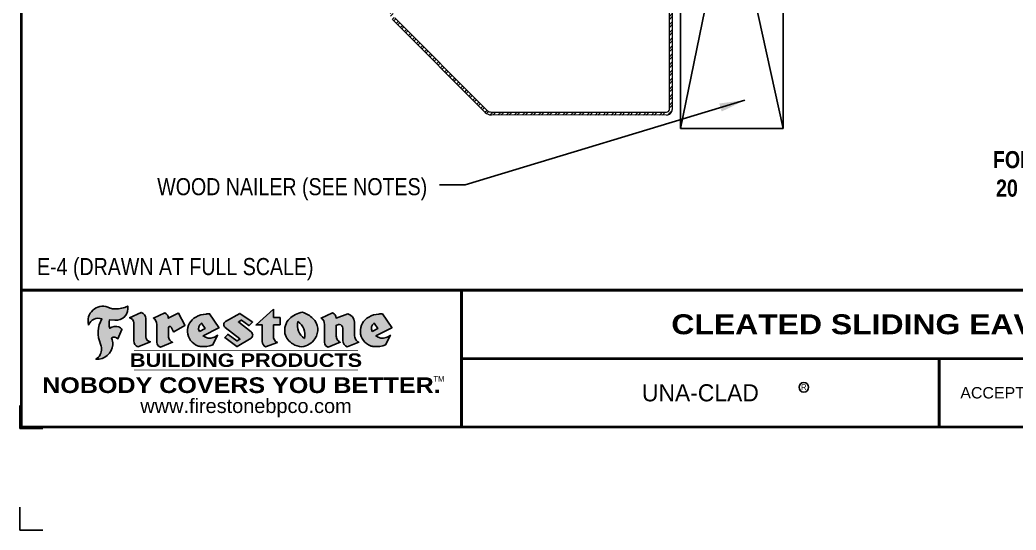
# Model space of a CAD drawing. Header units: inches. Extents: x 0 to 20, y 0 to 16.8.
# Drawn here: x 0 to 10.92, y 0 to 5.6 of the extents above; entities that cross this region are included whole.
import ezdxf
from ezdxf.enums import TextEntityAlignment as Align

# ---------------------------------------------------------------- set-up
doc = ezdxf.new("R2010")
doc.units = ezdxf.units.IN
doc.header["$MEASUREMENT"] = 0
doc.layers.get('0').update_dxf_attribs({"linetype": 'CONTINUOUS'})
doc.layers.get('DEFPOINTS').update_dxf_attribs({"linetype": 'CONTINUOUS'})
doc.layers.add('FSBP-ACCESSORY-FIRESTONE', color=7, linetype='CONTINUOUS', lineweight=9)
for name, color, linetype in [('FSBP-ANNO-NOTE', 7, 'CONTINUOUS'), ('FSBP-TTLB', 7, 'CONTINUOUS'), ('FSBP-TTLB-BORDER', 7, 'CONTINUOUS'), ('FSBP-TTLB-TEXT', 7, 'CONTINUOUS'), ('FSBP-WOOD', 7, 'CONTINUOUS')]:
    doc.layers.add(name, color=color, linetype=linetype)
doc.styles.add('ARIAL', font='arial.ttf')
doc.styles.add('ARIAL_BOLD', font='')
doc.styles.add('BANKGOTHIC', font='bgothm.ttf')
doc.styles.add('FSBP_ARIAL_NAR', font='ARIALN.TTF')
doc.styles.add('TXT', font='simplex.shx')
doc.styles.get('ARIAL_BOLD').set_extended_font_data('Arial Black')
doc.dimstyles.new('FSBP-LEADER', dxfattribs={"dimtxt": 0.1875, "dimasz": 0.25, "dimexe": 0.0625, "dimexo": 0.125, "dimgap": 0.125, "dimtad": 0, "dimtih": 1, "dimtoh": 1, "dimdec": 4, "dimzin": 0, "dimdsep": 46, "dimlunit": 4, "dimtxsty": 'FSBP_ARIAL_NAR', "dimcen": 0.09375, "dimclrd": 256, "dimclre": 256, "dimclrt": 256, "dimadec": 0, "dimazin": 0, "dimtfac": 1, "dimtdec": 4, "dimtofl": 0, "dimtmove": 0, "dimatfit": 3, "dimfxl": 0, "dimtolj": 1, "dimtzin": 0, "dimlwd": -1, "dimlwe": -1, "dimarcsym": 0})
doc.dimstyles.new('STANDARD$7', dxfattribs={"dimscale": 1.5, "dimtxt": 0.2, "dimasz": 0.1, "dimexe": 0.1, "dimexo": 0.125, "dimgap": 0.09, "dimtad": 0, "dimdec": 3, "dimzin": 4, "dimdsep": 46, "dimtxsty": 'TXT', "dimcen": 0.09, "dimadec": 0, "dimazin": 0, "dimtfac": 1, "dimtdec": 3, "dimtofl": 0, "dimtmove": 2, "dimatfit": 3, "dimfxl": 0, "dimtolj": 1, "dimtzin": 4, "dimarcsym": 0})

# ---------------------------------------------------------------- blocks, each defined once
blk = doc.blocks.new('*D4')
at = {"layer": 'DEFPOINTS', "color": 0, "transparency": 16777216}
for p in [(7.119524541360843, 6.407292784406977), (4.090114369581126, 6.308977077522044), (7.119524541360843, 4.799756149034451)]:
    blk.add_point(p, dxfattribs=at)
at = {"layer": 'FSBP-ANNO-NOTE', "transparency": 16777216}
for p, q in [((4.340114369581126, 6.407292784406977), (5.04579404619404, 6.407292784406977)), ((6.869524541360843, 6.407292784406977), (6.163844864747928, 6.407292784406977))]:
    blk.add_line(p, q, dxfattribs=at)
for points in [[(4.340114369581126, 6.448959451073644), (4.340114369581126, 6.36562611774031), (4.090114369581126, 6.407292784406977)], [(6.869524541360843, 6.448959451073644), (6.869524541360843, 6.36562611774031), (7.119524541360843, 6.407292784406977)]]:
    blk.add_solid(points, dxfattribs=at)
at = {"layer": 'FSBP-ANNO-NOTE', "transparency": 16777216, "insert": (5.604819455470984, 6.407292784406977), "char_height": 0.1875, "attachment_point": 5, "style": 'FSBP_ARIAL_NAR'}
blk.add_mtext('\\A1;GUTTER', dxfattribs=at)
blk = doc.blocks.new('A$C486F1324')
at = {"layer": 'FSBP-TTLB-TEXT'}
h = blk.add_hatch(color=1, dxfattribs=at)
edge = h.paths.add_edge_path()
edge.add_arc((1.05293473454803, 2.432581823257731), 0.1319107607348553, 264.0410451462098, 370.3106169565175)
edge.add_arc((1.043176611464152, 2.752262660202042), 0.3273056962876236, 270.05058356628535, 295.23459397187514, ccw=False)
edge.add_arc((1.038426922191803, 2.56403150268051), 0.13916565617135, 249.3281275763668, 272.0749124149863, ccw=False)
edge.add_line((0.989299278179902, 2.433825686944644), (0.9631177487359136, 2.445558787492629))
edge.add_arc((0.9095748620182865, 2.291407038981255), 0.1631857907024101, 70.84590087378872, 194.3325259843273)
edge.add_arc((0.8600509757814071, 2.204839658458385), 0.1179914261095279, 70.96950098067123, 156.9641407594483, ccw=False)
edge.add_arc((1.168766374175352, 2.162383550941515), 0.3110405457095052, 150.323113748316, 203.2084295854517)
edge.add_arc((0.7718745149407522, 1.989572487159472), 0.121858715661731, 0.8849157075190988, 24.34668939894999, ccw=False)
edge.add_arc((0.7650031314481953, 1.983307491475024), 0.1289731377238324, -58.36655102076742, 3.6216782311386737, ccw=False)
edge.add_arc((0.8412948678329051, 2.051617467449851), 0.1783301886510352, 267.2205474105585, 354.1381621173521)
edge.add_arc((0.8059370697409881, 2.029692373120287), 0.212787892960859, 0.9996158580669322, 21.00503380861244)
edge.add_arc((1.034432087517867, 2.064164197730946), 0.05136395668415856, 40.821177131732725, 125.52727787225791, ccw=False)
edge.add_line((1.073301941138498, 2.097740834336818), (1.118401912534369, 2.200031471354478))
edge.add_arc((1.056483187403122, 2.160862735149867), 0.07326744446031509, 32.31675181867256, 66.31481236598174)
edge.add_arc((1.047887483703787, 2.124501603239696), 0.110224694801178, 69.81791323323885, 125.254734720681)
edge.add_arc((1.143333842085744, 2.261873949018218), 0.1659710644737307, 164.1569669952081, 196.5811013160487, ccw=False)
edge.add_line((0.9836674837126961, 2.307184524455224), (1.039240299265617, 2.301383838364885))
h = blk.add_hatch(color=1, dxfattribs=at)
edge = h.paths.add_edge_path()
edge.add_line((2.779085526150499, 2.423583663157117), (2.779085526150499, 2.333881224553082))
edge.add_arc((2.781392442941157, 2.333881224553068), 0.00230691679065842, 179.9999999996471, 269.9999999996471)
edge.add_line((2.781392442941143, 2.331574307762409), (2.851042658398813, 2.331574307762409))
edge.add_arc((2.851042658398813, 2.329267390971708), 0.002306916790701052, 0, 90, ccw=False)
edge.add_line((2.853349575189514, 2.329267390971708), (2.853349575189514, 2.251757171804073))
edge.add_arc((2.851042658398828, 2.251757171804087), 0.002306916790686842, 269.99999999964706, 359.99999999964706, ccw=False)
edge.add_line((2.851042658398813, 2.2494502550134), (2.781392442941143, 2.2494502550134))
edge.add_arc((2.781392442941157, 2.247143338222742), 0.00230691679065842, 90.00000000035294, 180.0000000003529)
edge.add_line((2.779085526150499, 2.247143338222727), (2.779085526150499, 2.127433711485182))
edge.add_arc((2.852360918257401, 2.12369642034561), 0.07337063740681414, 177.0802527808787, 245.3249543133826)
edge.add_line((2.821730779419073, 2.057025249452735), (2.690154522263373, 2.008229701244503))
edge.add_arc((2.724235369940526, 2.066534893757658), 0.06753517344606048, 177.0345319916278, 239.69264280249018, ccw=False)
edge.add_line((2.656790633108545, 2.070028763539753), (2.656790633108545, 2.247143338222727))
edge.add_arc((2.654483716317887, 2.247143338222742), 0.00230691679065842, 359.9999999996471, 449.999999999647)
edge.add_line((2.654483716317901, 2.2494502550134), (2.588482915647847, 2.2494502550134))
edge.add_line((2.588482915647847, 2.2494502550134), (2.779085526150499, 2.423583663157117))
h = blk.add_hatch(color=1, dxfattribs=at)
edge = h.paths.add_edge_path()
edge.add_line((1.290864384038019, 2.008492524202993), (1.43097033225452, 2.064791420292025))
edge.add_arc((1.436644270662416, 2.121823377800686), 0.0573135041183696, 181.971787100199, 264.31851000495806, ccw=False)
edge.add_line((1.379364702405683, 2.119851370029735), (1.37903731712966, 2.320596934648066))
edge.add_arc((1.309888624547209, 2.320484163719063), 0.06914878453844908, 0.0934405599589634, 72.42834396969008)
edge.add_line((1.330764526052365, 2.386406475112793), (1.202464409119062, 2.328412355415324))
edge.add_arc((1.190871232973747, 2.27232224160737), 0.05727567197445638, -0.017399788185684884, 78.322067691347, ccw=False)
edge.add_line((1.248146902307115, 2.272304847925781), (1.248199233300755, 2.075706805862339))
edge.add_arc((1.321324461293944, 2.07497573358174), 0.07312888236350451, 179.4272023230205, 245.3845503102953)
h = blk.add_hatch(color=1, dxfattribs=at)
edge = h.paths.add_edge_path()
edge.add_line((1.807651786805041, 2.246865396077439), (1.737783921756391, 2.3789790723241))
edge.add_arc((1.735744620158095, 2.377900594660677), 0.002306916790721869, 27.871971334059, 117.3766794470738)
edge.add_line((1.734683811260555, 2.37994914282028), (1.626263425247162, 2.323805327202692))
edge.add_arc((1.56271380654142, 2.324730636700022), 0.06355635479880146, 359.1658080110728, 425.8793658831422)
edge.add_line((1.58868669411409, 2.382737699601435), (1.462504212281334, 2.325700791685492))
edge.add_arc((1.423437031978647, 2.260476169502841), 0.07602957263902102, -3.4414039757249952, 59.079922442849806, ccw=False)
edge.add_line((1.499329501278754, 2.255912287470565), (1.499329501278754, 2.058449488485891))
edge.add_arc((1.556162430058898, 2.062578896434379), 0.05698275005415229, 184.1557352478596, 255.3066498366543)
edge.add_line((1.541709001656801, 2.007459641984056), (1.672916305560551, 2.060182788021976))
edge.add_arc((1.703923541705656, 2.128694263707063), 0.0752015358480571, 207.5160880841914, 245.649226723163, ccw=False)
edge.add_arc((1.736675161903364, 2.139384485703829), 0.1093332836229114, 179.4823365255142, 204.5537900001095, ccw=False)
edge.add_line((1.62734634068791, 2.140372291052628), (1.62734634068791, 2.218192830870564))
edge.add_arc((1.644214729975653, 2.216674003513419), 0.01693662875851178, 28.356188110623293, 174.8549701683578, ccw=False)
edge.add_arc((1.642965400400852, 2.211114314414412), 0.02111886817708026, 22.216893572439176, 40.102139564264576, ccw=False)
edge.add_line((1.662516385616714, 2.219099649108088), (1.682263761023097, 2.175858276730239))
edge.add_arc((1.6843622118052, 2.176816592645914), 0.002306916790685473, 204.5451281842827, 299.6323508190097)
edge.add_line((1.685502826970224, 2.174811383897563), (1.806753100371753, 2.243781709665697))
edge.add_line((1.806753100371753, 2.243781709665697), (1.807651786805041, 2.246865396077439))
h = blk.add_hatch(color=1, dxfattribs=at)
h.paths.add_polyline_path([(2.079013696958969, 2.372509599487572, 0.02524281661523788), (2.04064932662921, 2.369780089618544, 0.1213611957758757), (1.917398876930707, 2.330017413997425, 0.6151668103976068), (1.948366326295928, 2.020927234590275, 0.05306812109568645), (1.983561194740633, 2.012967556948965, 0.1150932231766138), (2.114751686428195, 2.031339923561191), (2.166820534440563, 2.13634411089113, -0.08755405562188731), (2.119855574390459, 2.112121973331725, -0.265591761123442), (2.008317279265117, 2.129763140217776), (2.180972862525681, 2.216714869958551, 0.4518949533370738), (2.18184769374962, 2.220065341664835)])
h.paths.add_polyline_path([(2.029842278823895, 2.211936798819394), (1.966738618897312, 2.179300291603411, -0.3720533890450154), (1.98880241555118, 2.270120236003706)], flags=16)
h = blk.add_hatch(color=1, dxfattribs=at)
edge = h.paths.add_edge_path()
edge.add_arc((2.27603235730526, 2.253253635380584), 0.04152450223225725, 123.20805433950699, 232.2027298779723, ccw=False)
edge.add_line((2.253290182792528, 2.287996660350629), (2.409160936544441, 2.376738928011363))
edge.add_arc((2.410302318411599, 2.374734155577214), 0.002306916790741141, 55.646444661762985, 119.65426054492829, ccw=False)
edge.add_line((2.411604106875319, 2.376638679631967), (2.547434611018917, 2.283795229912059))
edge.add_arc((2.546093867806404, 2.281917925270474), 0.002306916790700397, -42.731101238422525, 54.4661353739603, ccw=False)
edge.add_line((2.547788405158445, 2.280352547283613), (2.514082878729613, 2.24386597727802))
edge.add_arc((2.512388341377596, 2.245431355264869), 0.002306916790673009, 233.7527076894891, 317.2688987613858, ccw=False)
edge.add_line((2.511024327141814, 2.243570890203742), (2.429474878371439, 2.303359494337499))
edge.add_arc((2.428110864135639, 2.301499029276328), 0.002306916790719975, 53.75270768979195, 124.4135619297851)
edge.add_line((2.426807081754208, 2.303402188907356), (2.398558946171835, 2.284050464081318))
edge.add_arc((2.399862728553238, 2.282147304450302), 0.002306916790694715, 124.413561929383, 231.8459020253661)
edge.add_line((2.398437564694706, 2.280333255648443), (2.535524934179665, 2.17263385734519))
edge.add_arc((2.50987198472614, 2.139980978912016), 0.04152450223225738, -55.21225898295222, 51.84590202520428, ccw=False)
edge.add_line((2.533563285444262, 2.105878096982181), (2.380059912363055, 2.01288121029809))
edge.add_arc((2.378864566801948, 2.014854282539261), 0.002306916790727091, 233.2955624372944, 301.20872157023166, ccw=False)
edge.add_line((2.377485752065996, 2.013004759626924), (2.246891586179532, 2.110362385828026))
edge.add_arc((2.248272903809107, 2.112210040201936), 0.002306916790697761, 135.5134179846413, 233.2179869199888, ccw=False)
edge.add_line((2.246627115749294, 2.113826594173005), (2.278464340477814, 2.146239569709692))
edge.add_arc((2.280110128537683, 2.144623015738608), 0.002306916790748419, 53.03528399993951, 135.5134179853709, ccw=False)
edge.add_line((2.281497330874759, 2.146466256025562), (2.37745964320722, 2.074246076768972))
edge.add_arc((2.378846845544219, 2.076089317055831), 0.002306916790626977, 233.0352840000668, 302.2362632414408)
edge.add_line((2.380077382034147, 2.074137998264391), (2.409909958711938, 2.092950954072577))
edge.add_arc((2.408679422222006, 2.094902272864085), 0.002306916790685166, 302.2362632406177, 412.2027298768422)
edge.add_line((2.410093260944637, 2.096725162094273), (2.2505832602986, 2.22044162923676))
h = blk.add_hatch(color=1, dxfattribs=at)
edge = h.paths.add_edge_path(flags=16)
edge.add_arc((2.955988474005852, 2.146034781181318), 0.1684614578629418, 344.5558804047866, 417.0140046669545)
edge.add_arc((3.210083044523077, 2.242479849301684), 0.1684614578629413, 164.5558804047865, 237.0140046669547)
edge = h.paths.add_edge_path()
edge.add_arc((3.085000081380657, 2.190898847034975), 0.1828726885096672, 136.0914512150048, 191.213418978326)
edge.add_arc((3.080564515311864, 2.199009864590429), 0.1803148804748503, 194.0167254156723, 240.6663730831859)
edge.add_arc((3.113672006657439, 2.246327426840207), 0.2378525180183702, 239.2975390661776, 264.2889872773176)
edge.add_arc((3.064469747004688, 2.211810064170161), 0.2037606892471559, 277.1986764832036, 326.503572961274)
edge.add_arc((3.093364291682004, 2.196728640902951), 0.1713748657917089, 325.3768876809903, 406.3828327799088)
edge.add_arc((3.027464452944376, 2.141218864507682), 0.2571945645850002, 44.28462553519766, 73.82901434867304)
edge.add_arc((3.13277746446545, 2.132489990494792), 0.2579560664039133, 97.50292863483666, 134.1039137579026)
h = blk.add_hatch(color=1, dxfattribs=at)
edge = h.paths.add_edge_path()
edge.add_line((3.33831519343592, 2.058643648811753), (3.33831519343592, 2.255912287470565))
edge.add_arc((3.262422724135841, 2.260476169502887), 0.076029572638996, 356.5585960242387, 419.0799224428129)
edge.add_line((3.301489904438557, 2.325700791685492), (3.427672386271257, 2.382737699601435))
edge.add_arc((3.401699498698617, 2.324730636699968), 0.06355635479883828, 0.39626228338801184, 65.87936588318729, ccw=False)
edge.add_line((3.465254333483887, 2.325170194128376), (3.596151383567263, 2.371448459092008))
edge.add_arc((3.571369086579416, 2.27774289547643), 0.09692726601172152, 2.366977007666776, 75.18615851992018, ccw=False)
edge.add_line((3.668213654208745, 2.281745971443158), (3.668213654208745, 2.142456301410775))
edge.add_arc((3.777502514268014, 2.139339897279081), 0.1093332836229047, 178.3666365323575, 204.5537900000423)
edge.add_arc((3.744750894070185, 2.128649675282367), 0.07520153584796174, 207.5160880841712, 245.2240541443093)
edge.add_line((3.71323611585031, 2.060370178010899), (3.588210878431101, 2.010131177172084))
edge.add_arc((3.610972150886048, 2.078197660558692), 0.07177131519198725, 180.3328587115749, 251.5101856666586, ccw=False)
edge.add_line((3.539202046833867, 2.077780708850796), (3.539202046833867, 2.2155300510111))
edge.add_arc((3.501944494155337, 2.215955952136818), 0.0372599868942854, 359.3450650296065, 449.0500281941028)
edge.add_arc((3.498394839000171, 2.188871092646112), 0.06447454900600776, 86.29402372314017, 119.8211331593848)
edge.add_line((3.46633203284519, 2.244808056551889), (3.46633203284519, 2.140372291052628))
edge.add_arc((3.575660854060708, 2.139384485703815), 0.1093332836229751, 179.482336525507, 204.5537900001025)
edge.add_arc((3.542909233862866, 2.128694263706967), 0.0752015358479639, 207.51608808417, 245.6492267231416)
edge.add_line((3.511901997717774, 2.060182788021976), (3.380694693813967, 2.007459641984056))
edge.add_arc((3.395127450940398, 2.062546484817654), 0.05694615642555727, 183.9298782390169, 255.318496325343, ccw=False)
h = blk.add_hatch(color=1, dxfattribs=at)
h.paths.add_polyline_path([(3.973320437169735, 2.372509599487572, 0.02524281661523822), (3.934956066840033, 2.369780089618544, 0.1085638477195505), (3.823515797474061, 2.33691113673602, 0.6425897848490651), (3.842673066506751, 2.020927234590275, 0.05306812109569052), (3.877867934951342, 2.012967556948965, 0.1150932231766133), (4.009058426638961, 2.031339923561191), (4.061127274651329, 2.13634411089113, -0.08755405562189084), (4.014162314601225, 2.112121973331725, -0.2655917611234366), (3.902624019475826, 2.129763140217776), (4.075279602736447, 2.216714869958551, 0.4518949533370731), (4.076154433960386, 2.220065341664835)])
h.paths.add_polyline_path([(3.924149019034718, 2.211936798819394), (3.861045359108135, 2.179300291603411, -0.3720533890450147), (3.883109155761946, 2.270120236003706)], flags=16)
blk.add_circle((8.593239434063564, 1.565680298552095), 0.05268028021839655)
at = {"layer": 'DEFPOINTS', "color": 1}
blk.add_lwpolyline([(0.2499999648784577, 1.115208302549462), (-3.512154225088215e-08, 1.115208302549462), (-3.512154225088215e-08, 1.365208302549462)], dxfattribs=at)
at = {"layer": 'DEFPOINTS', "linetype": 'Continuous', "ltscale": 1.75}
blk.add_lwpolyline([(-3.512154225088215e-08, 0.2499999692161197), (-3.512154225088215e-08, -3.078388033372903e-08), (0.2499999648784577, -3.078388033372903e-08)], dxfattribs=at)
at = {"layer": 'FSBP-TTLB', "const_width": 0.03125}
for points in [[(0.01562496487845775, 2.630833302549462), (0.01562496487845775, 1.130833302549462), (20.01562496487846, 1.130833302549462), (20.01562496487846, 2.630833302549462), (0.01562496487845775, 2.630833302549462)], [(4.840833492085227, 2.630833302549462), (4.840833492085227, 1.880833302549462)], [(4.840833492085227, 1.880833302549462), (15.85591267006784, 1.880833302549462)], [(4.840833492085227, 1.880833302549462), (4.840833492085227, 1.130833302549462)]]:
    blk.add_lwpolyline(points, dxfattribs=at)
at = {"layer": 'FSBP-TTLB-BORDER', "const_width": 0.03125}
blk.add_lwpolyline([(20.01562496487846, 2.630833302549462), (20.01562496487846, 15.63083330254946), (0.01562496487845775, 15.63083330254946), (0.01562496487845775, 2.630833302549462)], dxfattribs=at)
at = {"layer": 'FSBP-TTLB-TEXT', "color": 1}
blk.add_line((0.7514681707107965, 2.251010548403869), (0.7514681707107965, 2.251010548403869), dxfattribs=at)
for points in [[(1.039240288603781, 2.301383839477765, 0.5000510906601082), (1.182715385655359, 2.456191808344684, -0.1103304102359608), (1.043465573188274, 2.424957091469324, -0.09957876667165425), (0.989299278179902, 2.433825686944644), (0.9631177487359136, 2.445558787492629, 0.5978159689075124), (0.7514681707107965, 2.251010548403869, -0.3938834584182213), (0.8985246071333276, 2.316382279576757, 0.2349406564350952), (0.8828960471532977, 2.039809584686154, -0.1027304183841549), (0.893718696891784, 1.991454482752047, -0.2772692352614086), (0.8326473561440534, 1.873497067927772, 0.3985429150902959), (1.018692578968699, 2.03340460748511, 0.0875124847930418), (1.004584981218573, 2.105966186820112, -0.3874031597924062), (1.073301941138498, 2.097740834336818), (1.118401912534369, 2.200031471354478, 0.1494423498871741), (1.085915528859078, 2.22795860457687, 0.2467195073738216), (0.9842643930489484, 2.214510412139376, -0.1424285161541127), (0.9836674837126961, 2.307184524455224), (1.039240299265617, 2.301383838364885)], [(2.779085526150499, 2.423583663157117), (2.779085526150499, 2.333881224553082, 0.4142135623730958), (2.781392442941143, 2.331574307762409), (2.851042658398813, 2.331574307762409, -0.414213562373095), (2.853349575189514, 2.329267390971708), (2.853349575189514, 2.251757171804073, -0.4142135623730938), (2.851042658398813, 2.2494502550134), (2.781392442941143, 2.2494502550134, 0.4142135623730958), (2.779085526150499, 2.247143338222727), (2.779085526150499, 2.127433711485182, 0.3068985753588853), (2.821730779419073, 2.057025249452735), (2.690154522263373, 2.008229701244503, -0.2804194150632976), (2.656790633108545, 2.070028763539753), (2.656790633108545, 2.247143338222727, 0.414213562373095), (2.654483716317901, 2.2494502550134), (2.588482915647847, 2.2494502550134), (2.779085526150499, 2.423583663157117)], [(2.18184769374962, 2.220065341664835), (2.079013696958969, 2.372509599487572, 0.02524281661523788), (2.04064932662921, 2.369780089618544, 0.1085638477195265), (1.929209057263352, 2.33691113673602, 0.6425897848491228), (1.948366326295928, 2.020927234590275, 0.05306812109568648), (1.983561194740633, 2.012967556948965, 0.1150932231766137), (2.114751686428195, 2.031339923561191), (2.166820534440563, 2.13634411089113, -0.0875540556218873), (2.119855574390459, 2.112121973331725, -0.2655917611234418), (2.008317279265117, 2.129763140217776), (2.180972862525681, 2.216714869958551)], [(4.076154433960386, 2.220065341664835), (3.973320437169735, 2.372509599487572, 0.02524281661523788), (3.934956066840033, 2.369780089618544, 0.1085638477195265), (3.823515797474061, 2.33691113673602, 0.6425897848491228), (3.842673066506751, 2.020927234590275, 0.05306812109568648), (3.877867934951342, 2.012967556948965, 0.1150932231766137), (4.009058426638961, 2.031339923561191), (4.061127274651329, 2.13634411089113, -0.0875540556218873), (4.014162314601225, 2.112121973331725, -0.2655917611234418), (3.902624019475826, 2.129763140217776), (4.075279602736447, 2.216714869958551)], [(4.075279602736447, 2.216714869958551, 0.4518949533370731), (4.076154433960386, 2.220065341664835, 0.4518949533370731)]]:
    blk.add_lwpolyline(points, format="xyb", dxfattribs=at)
for points in [[(1.290864384038019, 2.008492524202993), (1.43097033225452, 2.064791420292025, -0.3756100036733062), (1.379364702405683, 2.119851370029735), (1.37903731712966, 2.320596934648066, 0.3265360292958048), (1.330764526052365, 2.386406475112793), (1.202464409119062, 2.328412355415324, -0.3557863980845349), (1.248146902307115, 2.272304847925781), (1.248199233300755, 2.075706805862339, 0.2960110723418457)], [(1.807651786805041, 2.246865396077439), (1.737783921756391, 2.3789790723241, 0.4116839150163434), (1.734683811260555, 2.37994914282028), (1.626263425247162, 2.323805327202692, 0.2996033003794034), (1.58868669411409, 2.382737699601435), (1.462504212281334, 2.325700791685492, -0.2797757560995365), (1.499329501278754, 2.255912287470565), (1.499329501278754, 2.058449488485891, 0.320828638474519), (1.541709001656801, 2.007459641984056), (1.672916305560551, 2.060182788021976, -0.1679398621276611), (1.637228717577119, 2.093951330204405, -0.1098333365370753), (1.62734634068791, 2.140372291052628), (1.62734634068791, 2.218192830870564, -0.743334502655012), (1.659119166646138, 2.224718079671632, -0.07819791644735608), (1.662516385616714, 2.219099649108088), (1.682263761023097, 2.175858276730239, 0.4404648714563479), (1.685502826970224, 2.174811383897563), (1.806753100371753, 2.243781709665697)], [(2.2505832602986, 2.22044162923676, -0.5150044486718882), (2.253290182792528, 2.287996660350629), (2.409160936544441, 2.376738928011363, -0.2867822934100265), (2.411604106875319, 2.376638679631967), (2.547434611018917, 2.283795229912059, -0.4515027974650387), (2.547788405158445, 2.280352547283613), (2.514082878729613, 2.24386597727802, -0.3814439164929681), (2.511024327141814, 2.243570890203742), (2.429474878371439, 2.303359494337499, 0.3184718635035665), (2.426807081754208, 2.303402188907356), (2.398558946171835, 2.284050464081318, 0.5064094529656681), (2.398437564694706, 2.280333255648443), (2.535524934179665, 2.17263385734519, -0.5043597839115849), (2.533563285444262, 2.105878096982181), (2.380059912363055, 2.01288121029809, -0.3053163970316367), (2.377485752065996, 2.013004759626924), (2.246891586179532, 2.110362385828026, -0.4541703869768119), (2.246627115749294, 2.113826594173005), (2.278464340477814, 2.146239569709692, -0.3762644290664977), (2.281497330874759, 2.146466256025562), (2.37745964320722, 2.074246076768972, 0.3114700032088108), (2.380077382034147, 2.074137998264391), (2.409909958711938, 2.092950954072577, 0.520381097387146), (2.410093260944637, 2.096725162094273)], [(2.953249883604445, 2.317722762716059, 0.2452625673097023), (2.905618498745599, 2.155336675924431, 0.2064059665179019), (2.992229303852542, 2.041814614862275, 0.1094800500670344), (3.090003063353111, 2.009655498951545, 0.2185147641853038), (3.234389909721659, 2.09935759961418, 0.3689489483072479), (3.211584927988571, 2.320798080235917, 0.1296305888694145), (3.099094368954257, 2.388237485636708, 0.1610736375384317)], [(3.33831519343592, 2.058643648811753), (3.33831519343592, 2.255912287470565, 0.2797757560995341), (3.301489904438557, 2.325700791685492), (3.427672386271257, 2.382737699601435, -0.2937618496109166), (3.465254333483887, 2.325170194128376), (3.596151383567263, 2.371448459092008, -0.3288760160581939), (3.668213654208745, 2.281745971443158), (3.668213654208745, 2.142456301410775, 0.114762897203527), (3.678056069941721, 2.093906741779776, 0.166032965990522), (3.71323611585031, 2.060370178010899), (3.588210878431101, 2.010131177172084, -0.3209557512194564), (3.539202046833867, 2.077780708850796), (3.539202046833867, 2.2155300510111, 0.4127061514896111), (3.502562241494348, 2.253210817746393, 0.1473421876160361), (3.46633203284519, 2.244808056551889), (3.46633203284519, 2.140372291052628, 0.1098333365370753), (3.476214409734399, 2.093951330204376, 0.1679398621276611), (3.511901997717774, 2.060182788021976), (3.380694693813967, 2.007459641984056, -0.3219729545308964), (3.33831519343592, 2.058643648811753, 29.1476284739)], [(1.966738618897312, 2.179300291603411), (2.029842278823895, 2.211936798819394), (1.98880241555118, 2.270120236003706, 0.3720533890450154)], [(3.118366895036178, 2.101173760584302, 0.3271311138286319), (3.047704623492751, 2.287340869898699, 0.3271311138286322)], [(3.861045359108135, 2.179300291603411), (3.924149019034718, 2.211936798819394), (3.883109155761946, 2.270120236003706, 0.3720533890450154)]]:
    blk.add_lwpolyline(points, format="xyb", close=True, dxfattribs=at)
at = {"layer": 'FSBP-TTLB-TEXT'}
for points, const_width in [([(1.249551544687665, 1.972387724376318), (3.706854447563717, 1.972387724376304)], 0.0078125), ([(10.07714779415524, 1.880833302549462), (10.07714779415524, 1.130833302549462)], 0.03125), ([(1.249551544687665, 1.754677206499863), (3.706854447563717, 1.754677206499878)], 0.0078125)]:
    blk.add_lwpolyline(points, dxfattribs=dict(at, const_width=const_width))
at = {"layer": 'FSBP-TTLB-TEXT', "color": 1}
for centre, start, end in [((1.805612485206739, 2.245786918414026), 299.6323508193319, 27.87197133380466), ((2.179935225669015, 2.218775252164079), 296.7304547840455, 34.00233684987402)]:
    blk.add_arc(centre, 0.00230691679068068, start, end, dxfattribs=at)
at = {"layer": 'FSBP-TTLB-TEXT', "lineweight": 18, "style": 'ARIAL_BOLD'}
blk.add_text('BUILDING PRODUCTS', height=0.1484375, dxfattribs=at).set_placement((2.478202996125691, 1.863532465438098), align=Align.MIDDLE_CENTER)
at = {"layer": 'FSBP-TTLB-TEXT', "color": 1}
for s, height, style, p in [('NOBODY COVERS YOU BETTER.', 0.171875, 'ARIAL_BOLD', (2.428229228481842, 1.589182851962093)), ('TM', 0.0625, 'BANKGOTHIC', (4.592296138251458, 1.658258798256043))]:
    blk.add_text(s, height=height, dxfattribs=dict(at, style=style)).set_placement(p, align=Align.MIDDLE_CENTER)
at = {"layer": 'FSBP-TTLB-TEXT'}
for s, height, style, p in [('UNA-CLAD', 0.1875, 'BANKGOTHIC', (7.458990643120234, 1.505833302549462)), ('R', 0.0625, 'BANKGOTHIC', (8.592447004938792, 1.568314485865656)), ('www.firestonebpco.com', 0.15625, 'ARIAL', (2.478202996125691, 1.362175995809338))]:
    blk.add_text(s, height=height, dxfattribs=dict(at, style=style)).set_placement(p, align=Align.MIDDLE_CENTER)
at = {"layer": 'FSBP-TTLB-TEXT', "style": 'ARIAL'}
blk.add_text('ACCEPTABLE SYSTEMS:', height=0.125, dxfattribs=at).set_placement((10.30843778079408, 1.505833302549462), align=Align.MIDDLE_LEFT)
at = {"layer": 'FSBP-TTLB-TEXT'}
for tag, height, style, p in [('MAXIMUM_WARRANTY', 0.1875, 'ARIAL_BOLD', (18.05549597262787, 2.85485773330052)), ('ACCPT_SYSTEMS', 0.21875, 'ARIAL', (12.51000666906039, 1.505833302549462))]:
    blk.add_attdef(tag, text='', height=height, dxfattribs=dict(at, style=style)).set_placement(p, align=Align.MIDDLE_LEFT)
for tag, height, style, p in [('DETAIL_DESCP_LINE_1', 0.21875, 'ARIAL_BOLD', (10.34680946719057, 2.25720148330052)), ('ISSUE_REV_DATE', 0.21875, 'ARIAL', (16.85632130115108, 1.902577359955217)), ('DETAIL_NUMBER', 0.4375, 'ARIAL', (18.9350408723662, 1.73767023330052))]:
    blk.add_attdef(tag, text='', height=height, dxfattribs=dict(at, style=style)).set_placement(p, align=Align.MIDDLE_CENTER)

msp = doc.modelspace()

# ---------------------------------------------------------------- hatches: boundary and pattern name
at = {"layer": 'FSBP-ACCESSORY-FIRESTONE'}
h = msp.add_hatch(dxfattribs=at)
h.set_pattern_fill('STEEL', color=256, scale=0.5, style=0)
h.set_pattern_definition([(45, (-6.021560559676747, 0.8573805814978499), (-0.04419417382415922, 0.04419417382415922), []), (45, (-6.021560559676747, 0.8886305814978499), (-0.04419417382415922, 0.04419417382415922), [])])
edge = h.paths.add_edge_path()
edge.add_line((7.136798933896298, 8.726869817834299), (7.119524541360899, 8.726869817834299))
edge.add_line((7.119524541360899, 8.726869817834299), (7.119524541360843, 4.614447960848551))
edge.add_arc((7.088274541360843, 4.614447960849006), 0.03124999999999975, -90.0295391065464, 1.5916157281026244e-12, ccw=False)
edge.add_line((7.088258430278213, 4.583197965001759), (5.167426384897194, 4.584188259015932))
edge.add_arc((5.167498070981903, 4.646688217904952), 0.06250000000000032, 225.0000000000001, 269.9342830238967, ccw=False)
edge.add_line((5.123303897157736, 4.602494044080444), (4.108420195756903, 5.617377745481221))
edge.add_arc((4.15261436958107, 5.661571919305729), 0.06249999999998926, 180.0000000000081, 225.000000000008, ccw=False)
edge.add_line((4.09011436958107, 5.661571919305729), (4.09011436958107, 6.84324303218385))
edge.add_arc((4.027614369581126, 6.84324303218385), 0.06250000000000701, 4.872609772002108e-12, 75.00000000000723)
edge.add_line((4.043790559900028, 6.903613396326577), (3.618732408856854, 7.017507384634641))
edge.add_arc((3.622776456436579, 7.032599975670777), 0.01562500000000199, 180, 255.0000000000009, ccw=False)
edge.add_line((3.607151456436579, 7.032599975670777), (3.607151456436579, 7.477371007296583))
edge.add_arc((3.622776456436579, 7.477371007296583), 0.015625, 90, 180, ccw=False)
edge.add_line((3.622776456436579, 7.492996007296583), (4.094613281434103, 7.492996007296583))
edge.add_arc((4.094613281434103, 7.477996007296255), 0.01499999999999629, -45.000000000000114, 90.00000000000341, ccw=False)
edge.add_line((4.105219883151928, 7.467389405578828), (3.943755687855312, 7.305925210282325))
edge.add_line((3.943755687855255, 7.30592521028187), (3.964968891290848, 7.284712006846107))
edge.add_line((3.964968891290848, 7.284712006846561), (4.126433086587522, 7.446176202143064))
edge.add_arc((4.093408790848255, 7.478235595370492), 0.04602617519606274, 315.8493801212042, 448.5004162008323)
edge.add_line((4.094613281434103, 7.524246007296583), (3.622776456436522, 7.524246007296583))
edge.add_arc((3.622776456436579, 7.477371007296583), 0.04687500000000177, 90.00000000000217, 180.0000000000022)
edge.add_line((3.575901456436579, 7.477371007296583), (3.575901456436579, 7.032599975670777))
edge.add_arc((3.622776456436579, 7.032599975670777), 0.04687499999999466, 179.9999999999924, 254.9999999999926)
edge.add_line((3.610644313697403, 6.987322202563732), (4.035702464740577, 6.873428214255668))
edge.add_arc((4.02761436958107, 6.84324303218385), 0.03125000000000157, 1.5916157281026244e-12, 75.00000000000279, ccw=False)
edge.add_line((4.058864369581126, 6.84324303218385), (4.058864369581126, 5.661571919305729))
edge.add_arc((4.15261436958107, 5.661571919305729), 0.09375000000000189, 180.0000000000022, 225.0000000000023)
edge.add_line((4.086323108844876, 5.595280658569422), (5.10120681024571, 4.580396957168645))
edge.add_arc((5.167498070981903, 4.646688217904952), 0.09374999999999677, 224.9999999999988, 269.9999999999994)
edge.add_line((5.167498070981903, 4.552938217904952), (7.088242319195526, 4.551947969154966))
edge.add_arc((7.088274541360843, 4.614447960849006), 0.06249999999999992, 269.9704608934503, 359.9999999999992)
edge.add_line((7.150774541360843, 4.614447960849006), (7.150774541360899, 8.701268304429718))
edge.add_line((7.150774541360899, 8.701268304429263), (7.136798933896298, 8.726869817834299))
h.paths.add_polyline_path([(7.1403092562397, 8.820619817834299), (7.150774541360899, 8.820619817834299), (7.150774541360899, 9.529959673709286), (7.119524541360899, 9.529959673709286), (7.119524541360899, 8.842584183039648), (7.12111781461854, 8.855776067834299)])

# ---------------------------------------------------------------- linework, layer by layer
for p, q in [((7.119524541360843, 4.614447960849006), (7.119524541360899, 8.726869817834299)), ((7.150774541360899, 8.701268304429263), (7.150774541360843, 4.614447960849006)), ((5.10120681024571, 4.580396957168645), (4.086323108844876, 5.595280658569422)), ((4.10842019575696, 5.617377745481676), (5.123303897157736, 4.602494044080444)), ((5.167426384897194, 4.584188259015932), (7.088258430278213, 4.583197965001759)), ((7.088242319195583, 4.551947969154966), (5.167498070981903, 4.552938217904952))]:
    msp.add_line(p, q, dxfattribs=at)
for centre, radius, start, end in [((5.167498070981903, 4.646688217904952), 0.0625000000000005, 225.000000000007, 269.9342830238966), ((7.088274541360843, 4.614447960849006), 0.0625, 269.9704608934503, 0), ((7.088274541360843, 4.614447960849006), 0.03124999999999947, 269.9704608934535, 0), ((5.167498070981903, 4.646688217904952), 0.09374999999999645, 225.000000000007, 269.9999999999984)]:
    msp.add_arc(centre, radius, start, end, dxfattribs=at)
at = {"layer": 'FSBP-WOOD'}
for p, q in [((7.241985260034621, 4.405604110221461), (8.366985260034621, 9.90560411022146)), ((8.366985260034621, 9.90560411022146), (8.366985260034621, 4.405604110221461)), ((7.417931690834987, 8.72787267743091), (8.366985260034621, 4.405604110221461)), ((7.241985260034621, 7.251663014327036), (7.241985260034621, 4.405604110221461)), ((8.366985260034621, 4.405604110221461), (7.241985260034621, 4.405604110221461))]:
    msp.add_line(p, q, dxfattribs=at)

# ---------------------------------------------------------------- block references
ref = msp.add_blockref('A$C486F1324', (3.512154123086475e-08, 3.078388033372903e-08))
ref.add_attrib('DETAIL_DESCP_LINE_1', 'CLEATED SLIDING EAVE AT GUTTER ', dxfattribs={"layer": 'FSBP-TTLB-TEXT', "height": 0.21875, "style": 'ARIAL_BOLD'}).set_placement((10.34680950231212, 2.257201514084713), align=Align.MIDDLE_CENTER)

# ---------------------------------------------------------------- texts
at = {"layer": 'DEFPOINTS', "style": 'FSBP_ARIAL_NAR'}
msp.add_text('E-4 (DRAWN AT FULL SCALE)', height=0.1875, dxfattribs=at).set_placement((0.1874925427754413, 2.890285000893286), align=Align.MIDDLE_LEFT)
at = {"layer": 'FSBP-ANNO-NOTE', "char_height": 0.1875, "attachment_point": 3, "style": 'FSBP_ARIAL_NAR'}
for s, insert in [('{\\fArial Narrow|b1|i0|c0|p34;FOR WARRANTY PERIODS GREATER THAN\\P20 YEARS REFER TO METAL QUICK SPECS\\PFOR MINIMUM REQUIREMENTS.}', (15.22229819473591, 4.156846152006835)), ('WOOD NAILER (SEE NOTES)', (4.464252814724115, 3.860201134979668))]:
    msp.add_mtext(s, dxfattribs=dict(at, insert=insert))

# ---------------------------------------------------------------- dimensions: what is measured, and where the dimension line sits
at = {"layer": 'FSBP-ANNO-NOTE'}
dim = msp.add_linear_dim(base=(7.119524541360843, 6.407292784406977), p1=(4.090114369581126, 6.308977077522044), p2=(7.119524541360843, 4.799756149034451), text='GUTTER', dimstyle='FSBP-LEADER', override={"dimse1": 1, "dimse2": 1, "dimsd1": 0}, dxfattribs=at)
dim.commit()
dim.dimension.update_dxf_attribs({"geometry": '*D4', "text_midpoint": (5.604819455470984, 6.407292784406977)})

# ---------------------------------------------------------------- leaders
at = {"layer": 'FSBP-ANNO-NOTE', "annotation_type": 0, "has_hookline": 1, "hookline_direction": 1, "text_width": 2.943596521145975}
msp.add_leader([(7.947814276615006, 4.715960285667052), (4.880502814724115, 3.785201134979668), (4.599252814724115, 3.785201134979668)], dimstyle='STANDARD$7', override={"dimasz": 0.1875, "dimtad": 0}, dxfattribs=at)

doc.saveas('drawing.dxf')
